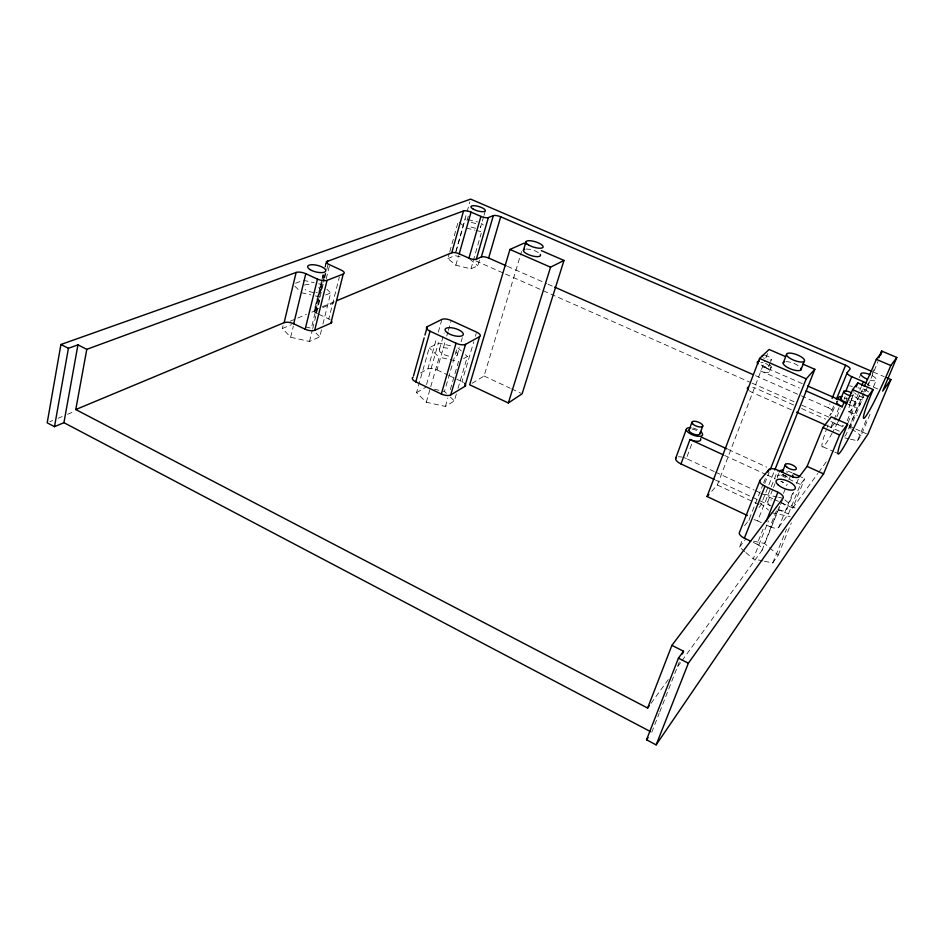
<?xml version="1.0" encoding="UTF-8"?>
<svg xmlns="http://www.w3.org/2000/svg" width="944" height="944" viewBox="0 0 944 944"><rect width="100%" height="100%" fill="white"/><g stroke="black" fill="none" stroke-linecap="round" stroke-linejoin="round"><path stroke-width="0.71" stroke-dasharray="4.72 3.54" d="M321.503 329.786L319.733 336.866L309.514 341.457L290.646 337.244L282.386 328.488L283.07 325.633M290.646 337.244L293.336 326.117M317.573 313.679L314.93 312.145L314.187 310.564L321.751 279.92M322.093 278.527L323.119 274.338M324.842 267.376L326.211 261.807M314.293 311.319L322.199 279.247M322.541 277.937L323.226 275.07M325.291 266.798L326.329 262.515M314.93 312.145L324.229 274.468M320.889 290.693L323.698 279.318M324.052 277.89L325.81 270.775M316.063 312.96L324.347 279.448M324.689 278.055L326.423 271.07M326.766 269.677L328.146 264.084M309.514 341.457L312.346 330.011M312.7 328.583L320.488 297.1L312.311 295.224M326.223 278.763L329.338 266.196M322.919 324.122L330.707 292.959L326.884 289.242M330.129 319.709A6.879 2.69 13.9 0 0 328.795 318.966L339.344 277.029M479.481 260.096L477.841 265.748L470.962 268.839L455.846 265.229L447.869 258.573L449.403 253.086M449.792 251.718L458.253 221.604M455.704 251.989L466.714 213.037M467.103 211.645L469.852 201.898M456.129 251.352L465.286 218.937M456.365 393.978L454.324 400.917L445.391 406.427L426.299 402.25L416.54 392.633L429.201 347.84L438.394 343.002L453.25 346.377M466.985 220.766L468.554 215.22M455.846 265.229L458.583 255.6M420.517 373.022L427.856 368.951L436.718 337.787M438.323 332.123L441.945 319.367M426.546 384.562L438.394 343.002M439.503 349.174L444.128 332.996M426.299 402.25L430.334 388.173M430.735 386.757L439.208 357.174L429.201 347.84M427.856 368.951A6.986 2.856 15.8 0 1 437.025 369.93L445.131 341.681M446.748 336.029L447.963 331.792M448.365 330.388L451.208 320.5M483.635 216.589L480.449 227.669A7.481 2.348 16.3 0 0 480.26 226.359M484.036 215.208L485.228 211.055M470.962 268.839L481.251 233.156M446.429 393.341L444.459 391.453L457.297 347.298L461.345 350.967M457.226 355.18L459.586 347.097M461.156 341.716L462.336 337.669M445.391 406.427L447.845 398.002M450.312 389.589L458.513 361.528L439.208 357.174M458.005 388.421L467.422 356.49L465.392 354.649M463.433 382.473A7.021 2.891 16.3 0 0 461.994 381.683L473.77 341.775M475.398 336.276L476.201 333.515M472.071 383.299L484.071 376.019L521.572 251.529M714.278 471.54L686.335 458.56L692.306 442.417M711.729 491.293L717.334 485.027L764.935 360.419M767.555 353.575L765.466 359.05A4.98 1.652 20.5 0 0 767.991 359.817M768.9 366.26L770.233 362.791M770.682 361.635L771.567 359.322M769.584 371.37L771.248 367.051M651.773 732.284L659.183 713.369M659.714 712.024L679.279 662.039M744.604 525.678L748.804 520.309L763.106 484.178M763.637 482.844L766.292 476.154M744.792 551.626L739.541 547.072L742.751 538.965M764.758 483.387L769.065 472.531M759.035 507.494L760.746 505.311L774.269 471.316M761.36 522.634L757.643 520.887L770.752 488.013M771.295 486.644L777.844 470.206M777.655 475.965L778.647 473.499M767.802 501.689L772.983 488.732M773.502 487.434L775.048 483.54M682.028 660.635L761.997 550.399A7.835 3.457 22.7 0 0 757.041 544.216L763.082 529.171M762.976 560.937L753.206 558.919L768.499 520.887M766.304 524.97L770.021 526.717L777.006 509.359M783.473 493.346L787.237 484.001M789.385 478.655L790.47 475.988M764.369 561.22L772.747 562.943L778.21 555.072L764.51 543.437L779.543 506.185M761.997 550.399L782.529 499.541M770.021 526.717A7.54 3.198 22.6 0 0 778.776 527.271L793.196 491.741M796.535 483.552L799.308 476.72M778.765 510.338A10.242 4.224 22.4 0 0 786.883 509.087L793.727 492.237M833.611 406.073L829.788 415.466L832.549 411.95A6.171 2.136 21.7 0 0 828.313 407.749L829.929 403.761M778.776 527.271L788.393 514.032L800.429 484.449L804.713 478.691L800.984 476.991M774.127 499.352L792.748 508.014L804.713 478.691M832.549 411.95L835.275 405.283M772.747 562.943L786.564 529.124M778.21 555.072L791.355 522.941M839.051 407.631L830.272 428.67L834.071 423.714L836.29 418.298M836.844 416.953L840.172 408.835M844.054 399.359L845.163 396.657M845.942 401.483L847.275 398.226A7.658 2.572 21.8 0 0 843.582 396.987M859.37 377.576L861.011 373.612M850.332 402.321L853.223 395.335M847.193 420.776L861.129 387.075M848.019 422.688L857.884 398.828L853.105 395.477M851.169 399.926L860.255 403.902L857.081 408.162L846.272 434.24L844.538 436.624M849.317 427.207L863.312 393.483M863.866 392.138L864.987 389.447L857.99 387.795M877.672 388.952L867.701 384.633L869.377 380.609M872.173 373.883L873.837 369.847M864.503 394.096L849.517 429.768L849.93 429.201A6.313 2.218 22.1 0 0 849.187 427.148M867.312 387.335L865.07 392.739A8.272 2.714 21.8 0 1 866.698 393.801M867.878 385.99L877.967 361.682M873.46 386.78L876.233 380.161M850.438 439.184L857.494 440.777L866.899 418.334M857.494 440.777L861.034 435.68L871.277 411.265M651.077 703.304L668.269 679.597M677.733 666.558L681.167 661.827M792.748 508.014L817.787 473.51M818.649 472.319L826.413 461.604M314.187 310.564L321.007 307.284M739.541 547.072L745.382 539.449M416.54 392.633L425.756 387.323M463.598 358.649L467.422 356.49M282.386 328.488L291.543 324.618M447.869 258.573L454.925 255.588L463.032 257.535M49.914 421.685L52.628 420.552M58.056 418.286L62.127 416.575M67.555 414.31L74.34 411.466M290.127 321.231L306.422 314.423M311.85 312.145L317.278 309.88M322.706 307.614L333.562 303.071M322.352 306.717L334.495 301.667M325.597 295.035L330.707 292.959M295.566 283.259L302.104 280.769M753.583 541.16L764.51 543.437M771.779 512.734L790.128 516.651M764.805 494.326L777.231 497.016M778.623 497.311L782.765 498.208M434.393 389.235L444.459 391.453M305.644 326.954L311.331 328.229L322.105 284.604L315.426 283.058M844.797 437.898L849.034 438.866M834.071 423.714L843.771 425.933M301.407 292.723L310.942 294.906M303.413 280.274L314.092 282.752M849.6 385.825L852.397 386.485M857.884 398.828L863.583 400.162M466.395 228.059L474.714 230.1M476.095 230.43L481.641 231.787M468.012 219.598L477.558 221.946M873.342 372.019L884.15 376.656M802.317 383.642L764.534 367.098A7.446 2.525 20.6 0 1 769.301 371.983A7.446 2.525 20.6 0 1 760.569 370.945L799.379 387.996M847.924 404.15L857.081 408.162M849.246 411.867L857.294 415.407M507.506 266.361L546.6 283.589M547.945 284.191L553.337 286.563M755.53 375.665L800.005 395.265M801.35 395.866L828.313 407.749M475.906 260.933L504.19 273.441M505.536 274.043L750.645 382.521M751.99 383.122L795.084 402.191M801.822 405.177L828.749 417.095M848.951 426.039L854.344 428.423M855.689 429.013L866.462 433.78M793.609 404.988L754.551 387.772A7.399 2.62 20.7 0 0 752.746 387.264M801.598 408.528L825.552 419.148M830.873 421.508L842.862 426.818M791.249 409.79L752.333 392.492A7.399 2.62 20.7 0 1 749.253 390.722M827.487 425.886L839.558 431.255M822.944 446.783L833.458 451.515M834.767 452.105L838.72 453.875M792.311 473.015L789.833 471.882A8.862 3.481 22.1 0 0 785.55 470.431M728.343 449.509L766.693 467.091M782.564 474.372L786.529 476.189M800.429 484.449L785.408 477.546A8.862 3.481 22.1 0 1 779.579 472.932M724.685 455.468L766.068 474.525M767.401 475.139L775.402 478.82M780.747 481.275L783.414 482.514A8.85 3.505 22.2 0 1 781.408 481.452M715.599 472.153L754.173 490.089M755.507 490.703L759.495 492.556M760.829 493.181L772.794 498.739M715.458 480.012L751.259 496.709M752.58 497.323L771.154 505.984M777.773 509.076L788.393 514.032M484.071 376.019L510.303 388.279M511.624 388.893L520.805 393.188M717.334 485.027L760.746 505.311M318.824 314.269L328.795 318.966M437.025 369.93L447.539 374.874M448.848 375.488L455.421 378.579M456.731 379.205L461.994 381.683M753.241 542.411L757.041 544.216M864.987 389.447L868.574 391.925M851.665 428.895L861.034 435.68M481.31 223.421L483.363 225.014M459.268 222.406L465.368 227.256M784.924 499.954L795.757 508.686M469.793 259.152L477.841 265.748M759.885 502.951L768.534 510.067M745.854 552.535L753.206 558.919M450.382 397.129L454.324 400.917M294.823 286.126L299.531 290.835M316.004 333.031L319.733 336.866M867.099 383.96L867.701 384.633M748.804 520.309A7.576 3.245 22.4 0 1 749.571 519.743M753.973 519.637A7.576 3.245 22.4 0 1 757.643 520.887M526.032 249.086A8.944 2.867 17.1 0 1 539.472 253.452M785.88 361.646A9.57 3.162 20.8 0 1 799.993 367.074M837.729 422.393A48.427 4.413 -65.8 0 1 832.891 431.727M832.136 433.119A48.427 4.413 -65.8 0 1 826.13 430.216M827.121 427.49A48.427 4.413 -65.8 0 1 828.065 424.989M862.45 389.896A45.159 3.823 -65.9 0 1 860.503 393.766M859.866 395.005A45.159 3.823 -65.9 0 1 853.872 392.952M769.289 364.514A7.458 2.513 20.5 0 1 769.702 368.16A7.458 2.513 20.5 0 1 760.534 365.765M765.525 363.416A4.968 1.676 20.5 0 1 767.861 367.004A4.968 1.676 20.5 0 1 760.085 364.195M760.982 362.343A4.968 1.676 20.5 0 1 763.106 362.602M764.605 355.475A4.98 1.652 20.5 0 1 770.658 357.953A4.98 1.652 20.5 0 1 770.127 360.077M764.428 358.449A4.98 1.652 20.5 0 1 763.46 357.847M692.908 428.033A8.602 3.375 20.4 0 1 698.997 430.452M849.635 400.704A5.109 1.711 21.8 0 1 849.234 402.781M844.148 398.073A5.109 1.711 21.8 0 1 846.615 398.875M853.057 394.344A5.121 1.699 21.7 0 1 852.113 395.784M777.596 477.876A8.85 3.505 22.2 0 1 785.715 475.953M787.591 477.168A5.912 2.313 22.1 0 1 784.818 475.894M783.673 475.115A5.912 2.313 22.1 0 1 782.8 474.301M786.234 471.847A5.912 2.313 22.1 0 1 787.674 472.248M678.429 456.825A8.531 3.516 20.6 0 1 682.193 457.156M684.282 457.734A8.531 3.516 20.6 0 1 686.335 458.56M692.082 429.131A5.735 2.254 20.4 0 1 698.548 431.703M780.841 502.385A10.242 4.224 22.4 0 1 786.883 509.087M769.785 505.677A10.242 4.224 22.4 0 1 771.39 499.895M863.807 397.684A8.272 2.714 21.8 0 1 854.922 393.341M854.072 392.362A8.272 2.714 21.8 0 1 853.73 391.489M861.152 391.099A8.272 2.714 21.8 0 1 863.158 391.866M872.162 375.641A8.319 2.631 21.7 0 1 876.221 380.172A8.319 2.631 21.7 0 1 868.976 379.83M475.611 228.212A7.481 2.348 16.3 0 1 470.077 226.619M471.221 222.442A7.481 2.348 16.3 0 1 476.696 224.023M318.576 287.66A9.263 3.457 13.8 0 1 315.969 292.652M313.738 292.498A9.263 3.457 13.8 0 1 305.113 289.584M304.322 285.1A9.263 3.457 13.8 0 1 312.37 285.194M456.07 352.006A9.416 3.717 16 0 1 455.02 356.407M448.648 356.1A9.416 3.717 16 0 1 439.29 349.646A9.416 3.717 16 0 1 450.43 348.95"/><path stroke-width="1.42" d="M871.985 371.44L470.643 199.125L60.923 344.489L47.2 422.818L54.492 426.676L63.932 422.676L650.475 731.6M54.492 426.676L68.416 348.301L77.951 344.855L86.789 349.327L296.121 272.438A7.174 2.631 13.6 0 1 305.797 273.701L317.467 279.105A7.115 2.608 14 0 0 327.072 280.344L343.238 274.055A6.974 2.513 14.2 0 0 341.091 270.031L328.146 264.084L326.211 261.807L463.539 210.937A5.782 1.77 16.2 0 1 471.044 212.117L480.921 216.388A5.747 1.758 16.4 0 0 488.378 217.557L493.334 215.633A5.723 1.746 16.6 0 1 500.698 216.79L845.588 365.234A6.254 1.982 21.3 0 1 849.966 369.281L847.287 372.514L836.349 399.359M63.932 422.676L77.951 344.855M649.354 705.675L647.631 708.047L75.768 409.554L86.789 349.327M75.768 409.554L284.132 322.659L296.121 272.438M880.776 354.932L881.649 351.038L878.864 357.752M331.733 321.302A6.879 2.69 13.9 0 1 330.837 323.202L314.682 330.306A7.021 2.785 13.6 0 1 305.172 329.22L293.714 323.768L305.797 273.701M305.172 329.22L317.467 279.105M326.919 263.73L327.627 260.863M314.682 330.306L327.072 280.344M330.837 323.202L343.238 274.055M413.566 375.688L424.163 337.881M424.953 335.073L427.302 326.671L441.945 319.367A7.092 2.667 16 0 1 451.208 320.5L476.614 332.146A7.115 2.702 16.4 0 1 479.587 336.642L464.837 386.391L450.725 394.922A7.151 2.997 16 0 1 441.32 394.002L415.785 381.848A7.115 2.962 15.5 0 1 413.165 377.081M337.185 300.534L451.763 252.756L463.539 210.937M415.785 381.848L430.051 331.214A7.222 2.773 15.7 0 1 427.302 326.671M506.161 265.771L488.638 258.054A5.652 1.876 16.5 0 0 481.334 257.004L476.354 259.187A5.688 1.888 16.3 0 1 468.944 258.137L459.209 253.818L471.044 212.117M468.944 258.137L480.921 216.388M476.354 259.187L488.378 217.557M441.32 394.002L456.046 343.25A7.257 2.808 16.2 0 0 465.545 344.348L479.587 336.642M481.334 257.004L493.334 215.633M488.638 258.054L500.698 216.79M450.725 394.922L465.545 344.348M526.764 244.284L524.109 243.127L509.949 249.452L469.675 384.763L508.344 402.97L522.115 393.801L563.993 260.438L541.384 250.632M523.389 250.455L525.926 242.042M508.344 402.97L550.553 267.187L563.993 260.438M675.621 458.501L686.335 429.249M689.037 430.169L691.94 422.275M714.124 479.387L680.978 463.929L689.981 439.503A8.59 3.398 20.4 0 0 697.994 441.273A8.59 3.398 20.4 0 0 700.637 438.677M699.882 433.827L702.808 425.956M747.4 515.495L707.068 496.509L759.554 358.472L769.124 349.469L785.255 356.466M647.631 708.047L671.904 645.354L783.072 498.208A7.965 3.233 22.3 0 0 777.903 492.237L764.97 486.254A7.847 3.162 22 0 1 759.967 480.413L768.935 469.463A7.694 3.033 22 0 1 777.844 470.206L790.47 475.988A7.658 2.997 22.2 0 0 799.308 476.72L807.108 466.383L822.92 427.549L831.275 416.87L847.629 424.104A48.592 3.87 -65.8 0 0 840.597 451.822A48.592 3.87 -65.8 0 0 868.091 396.374L873.117 389.553L857.848 382.945L852.597 389.636A48.427 4.413 -65.8 0 1 838.355 421.13M783.19 363.11L786.517 354.507M886.853 377.824L890.9 379.559L867.807 434.382L656.139 744.875L646.534 739.801L678.429 658.157L683.515 651.23L671.904 645.354M682.453 653.932L683.515 651.23M800.901 369.93L804.288 361.328A9.593 3.115 20.8 0 0 793.184 353.575A9.593 3.115 20.8 0 0 789.196 357.776A9.593 3.115 20.8 0 0 804.288 361.328M759.967 480.413L739.565 532.121A7.729 3.375 22.4 0 0 744.368 538.186L750.704 541.195M656.139 744.875L688.365 663.207L823.557 473.864L839.605 434.983L847.629 424.104M767.873 472.142L768.935 469.463M770.139 469.805L806.2 378.839L814.837 369.305L802.742 364.054M744.368 538.186L764.97 486.254M774.812 469.947L814.837 369.305M785.467 464.318L782.293 472.248A5.912 2.313 22.1 0 1 782.859 471.847M766.375 520.958L777.903 492.237M832.089 398.451L845.588 365.234M873.117 389.553L869.058 399.56A45.3 3.351 -65.9 0 0 866.922 414.687A45.3 3.351 -65.9 0 0 890.817 365.529L896.8 357.457L881.649 351.038M840.962 398.321L843.818 391.335M845.671 391.477L851.736 376.656A6.325 2.018 21.5 0 1 847.287 372.514M806.07 390.934L842.201 406.805L843.995 402.427A7.658 2.572 21.8 0 1 838.567 398.309A7.658 2.572 21.8 0 1 841.883 396.692M861.683 385.73L863.359 381.683L851.736 376.656M896.8 357.457L882.664 391.111L890.9 379.559M646.534 739.801L648.032 737.653M864.197 386.344A45.159 3.823 -65.9 0 0 876.327 359.345L881.897 352.23M707.068 496.509L708.932 494.42M876.327 359.345L890.817 365.529M852.597 389.636L868.091 396.374M509.949 249.452L550.553 267.187M759.554 358.472L806.2 378.839M807.71 386.013L838.756 399.607M843.995 402.427L846.615 403.584M554.683 287.153L752.828 374.485M796.618 412.174L826.142 425.296M822.92 427.549L839.605 434.983M807.108 466.383L823.557 473.864M793.55 473.581L799.745 476.425M700.578 436.765L727.022 448.896M689.981 439.503L723.352 454.855M430.051 331.214L456.046 343.25M60.923 344.489L68.416 348.301M678.429 658.157L688.365 663.207M284.132 322.659A7.068 2.82 13.2 0 1 293.714 323.768M451.763 252.756A5.711 1.912 16 0 1 459.209 253.818M464.554 383.335A7.021 2.891 16.3 0 1 464.837 386.391M540.31 254.396A8.944 2.867 17.1 0 1 530.729 255.47A8.944 2.867 17.1 0 1 524.64 249.31M800.901 368.184A9.57 3.162 20.8 0 1 790.989 369.08A9.57 3.162 20.8 0 1 784.44 361.859M863.359 381.683A6.396 2.065 21.7 0 1 866.096 383.17M856.255 386.839A45.159 3.823 -65.9 0 1 857.848 382.945M758.02 363.936A7.458 2.513 20.5 0 1 759.365 361.186M748.191 389.789A7.399 2.62 20.7 0 1 748.427 387.087M762.292 356.667A4.98 1.652 20.5 0 1 762.846 355.522M779.319 471.882A8.862 3.481 22.1 0 1 783.544 470.124M700.59 431.55A8.602 3.375 20.4 0 1 699.268 436.376A8.602 3.375 20.4 0 1 687.48 431.703A8.602 3.375 20.4 0 1 690.902 427.715M842.201 406.805A7.646 2.596 21.8 0 1 837.564 401.176M847.157 402.592A5.109 1.711 21.8 0 1 844.679 401.778L843.499 401.212A5.109 1.711 21.8 0 1 841.375 398.014M851.169 395.772A5.121 1.699 21.7 0 1 847.547 394.781L846.367 394.203A5.121 1.699 21.7 0 1 843.983 391.17A5.121 1.699 21.7 0 1 849.47 391.902L850.65 392.468A5.121 1.699 21.7 0 1 851.689 393.093M792.441 475.092A5.912 2.313 22.1 0 1 792.984 477.145M680.978 463.929A8.531 3.516 20.6 0 1 676.057 457.687M699.787 433.19A5.735 2.254 20.4 0 1 694.088 434.264A5.735 2.254 20.4 0 1 689.332 429.65M866.934 379.051A8.319 2.631 21.7 0 1 860.999 373.612A8.319 2.631 21.7 0 1 870.262 374.733M528.392 244.838A8.968 2.82 17.1 0 0 542.835 247.529A8.968 2.82 17.1 0 0 532.381 241.027A8.968 2.82 17.1 0 0 528.392 244.838M786.883 467.174A5.924 2.289 22.1 0 0 796.181 469.215A5.924 2.289 22.1 0 0 789.396 463.929A5.924 2.289 22.1 0 0 786.883 467.174M693.285 424.411A5.747 2.23 20.4 0 0 702.537 426.476A5.747 2.23 20.4 0 0 696.306 421.484A5.747 2.23 20.4 0 0 693.285 424.411M778.186 484.921A10.313 4.106 22.2 0 0 794.73 489.263A10.313 4.106 22.2 0 0 784.157 479.835A10.313 4.106 22.2 0 0 778.186 484.921M473.31 209.179A7.517 2.277 16.3 0 0 485.228 211.055A7.517 2.277 16.3 0 0 475.894 205.863A7.517 2.277 16.3 0 0 473.31 209.179M310.021 269.571A9.322 3.363 13.9 0 0 325.397 271.577A9.322 3.363 13.9 0 0 314.8 264.886A9.322 3.363 13.9 0 0 310.021 269.571M447.987 333.22A9.464 3.611 16.1 0 0 463.115 334.978A9.464 3.611 16.1 0 0 451.456 327.757A9.464 3.611 16.1 0 0 447.987 333.22"/></g></svg>
